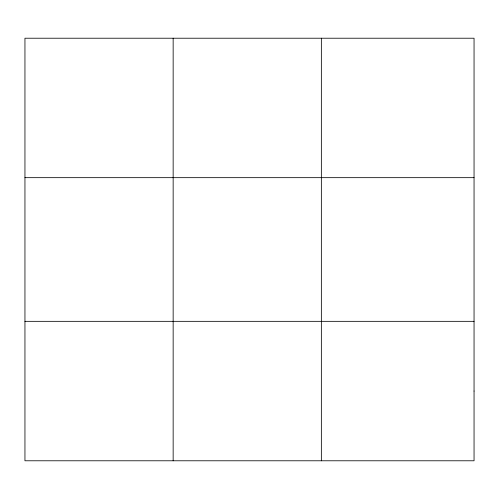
<?xml version="1.0" encoding="UTF-8"?>
<svg xmlns="http://www.w3.org/2000/svg" width="499" height="499" viewBox="0 0 499 499"><rect width="100%" height="100%" fill="white"/><g stroke="black" fill="none" stroke-linecap="round" stroke-linejoin="round"><path stroke-width="0.75" d="M173.153 460.783L173.153 38.217M321.356 460.783L321.356 38.217M24.95 177.663L474.05 177.663M24.95 321.337L474.05 321.337M474.05 391.06L474.05 460.783L24.95 460.783L24.95 38.217L474.05 38.217L474.05 391.06"/></g></svg>
